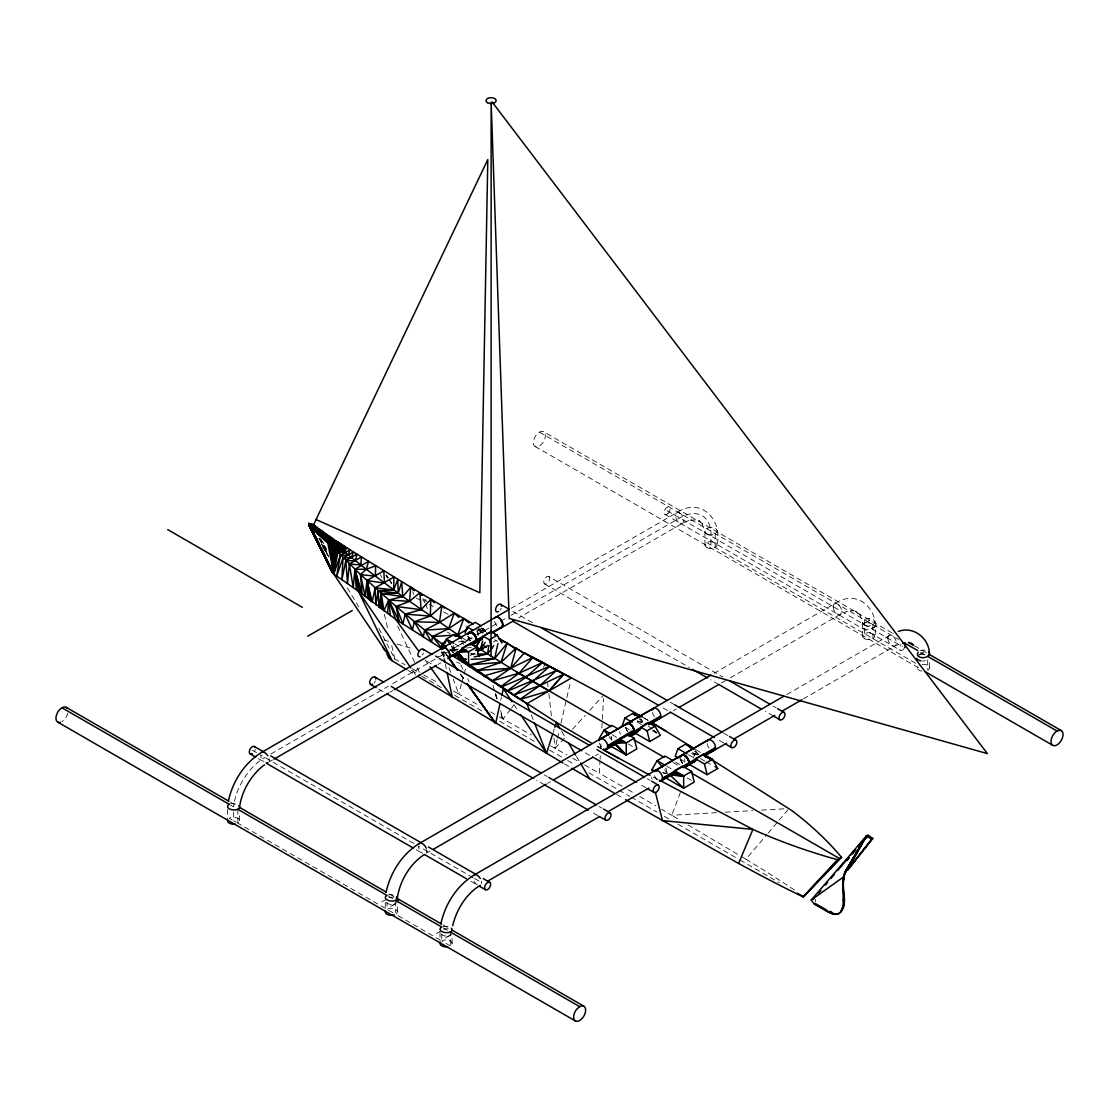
<?xml version="1.0" encoding="UTF-8"?>
<svg xmlns="http://www.w3.org/2000/svg" width="1119" height="1119" viewBox="0 0 1119 1119"><rect width="100%" height="100%" fill="white"/><g stroke="black" fill="none" stroke-linecap="round" stroke-linejoin="round"><path stroke-width="0.75" stroke-dasharray="5 3.75" d="M704.928 545.107L704.928 531.553L702.089 523.566L702.732 524.601L698.955 520.629L699.962 521.44L696.228 519.817L688.409 520.517L689.444 520.181L682.674 523.202L518.643 617.912M862.665 636.179L862.665 622.626L859.812 614.625L860.469 615.674L855.364 611.226L856.567 611.687L851.153 610.596L852.37 610.638L846.146 611.589L847.181 611.24L840.411 614.275L729.042 678.576M917.412 667.791L917.412 666.854M622.15 786.293L599.322 773.215L600.008 761.06M600.106 759.325L600.302 755.843M600.693 748.905L601.071 741.953M601.854 728.063L602.246 721.112M602.344 719.377L603.505 698.55M815.667 899.41L815.653 901.956M500.766 700.256L501.494 696.983M564.396 738.176L555.15 748.317L557.08 739.953M557.472 738.274L559.402 729.91M560.941 723.21L570.592 681.373M461.42 683.989L458.706 693.962L479.869 705.879M461.881 682.324L463.686 675.666M464.147 674.002L465.952 667.358M553.276 732.148L554.311 728.903M680.366 792.378L671.722 815.261L679.135 819.654M693.332 758.039L696.424 749.856L700.62 752.514M458.133 649.062L449.908 650.069L467.029 640.851L469.099 636.487M482.723 633.298L484.163 630.291L485.352 632.767M510.488 709.418L503.074 718.957L500.655 710.677M511.551 708.061L513.677 705.334M543.358 667.148L545.485 664.42M741.519 856.567L745.967 859.196L766.949 834.522M768.054 833.221L777.999 821.528M779.104 820.227L789.035 808.533M572.494 729.294L585.209 715.349M589.825 710.285L603.701 695.067M919.482 654.811L924.252 651.804L917.286 655.93M458.622 641.83L467.029 640.851L475.603 635.578M477.03 634.697L484.163 630.291M493.409 642.068L496.207 640.362M397.175 902.501L390.209 906.754L394.979 903.9A6.015 3.665 -2.8 0 1 386.167 901.956M451.922 934.099L444.956 938.365L449.726 935.512A6.015 3.665 -2.8 0 1 441.515 934.421M511.103 608.33L676.631 512.768C700.76 496.374 723.028 519.775 716.985 545.107M270.896 753.982L388.265 686.213M392.783 683.611L472.162 637.774M476.82 635.088L499.172 622.192M500.655 621.325L506.613 617.884M511.117 615.296L679.653 517.985A44.298 25.569 -60 0 1 694.186 513.565L697.431 513.901A44.298 25.569 -60 0 1 710.957 531.217L710.957 545.107M269.469 761.773L272.476 760.025M389.776 692.311L392.783 690.563M437.921 664.518L440.9 662.798M713.992 673.344L834.368 603.84C858.497 587.447 880.765 610.848 874.722 636.179M427.206 852.832L430.214 851.097M547.513 783.37L550.52 781.635M595.532 755.647L598.273 754.066M673.372 710.719L676.38 708.97M721.517 682.912L727.532 679.443M786.783 694.521L893.214 633.312M803.33 698.885L895.144 645.887L901.928 642.852M470.26 655.51L476.302 652.237M381.691 901.844L386.754 899.158M436.438 933.456L440.243 931.442M457.755 649.859L451.041 650.95L454.482 650.768M466.357 648.069L471.295 647.467M716.58 812.688L671.722 815.261L661.567 809.275M725.196 812.198L752.807 810.618M761.438 810.128L783.859 808.841M470.735 654.181L475.757 654.125M451.125 649.454L454.468 649.873L453.335 645.243M450.607 650.097L455.349 651.048M662.98 772.53L667.763 773.677M662.644 772.809L665.735 773.663M478.261 629.438L485.926 631.703L481.156 627.577M637.466 720.916L643.593 722.748L640.753 719.097L642.572 721.629M383.901 639.942L390.517 641.97M397.133 644.012L412.016 648.6M435.165 655.748L438.466 656.769M456.664 662.364L459.965 663.385M478.163 629.563L487.101 632.711M637.326 721.126L643.285 723.224M698.004 754.779L691.948 752.472L697.71 754.933M692.241 752.751L698.578 755.339M416.324 598.147L425.01 602.246L422.646 599.756M478.526 630.207L484.625 633.326M429.053 604.358L433.095 606.47L432.2 603.603M443.614 611.981L448.118 614.331M657.93 779.411L651.286 775.915L652.111 779.23M394.238 658.811L405.064 664.77M423.667 674.953L437.123 682.184M453.517 691.094L458.706 693.962L453.293 679.219M412.296 668.77L419.541 672.771L416.618 666.532M490.444 711.852L497.997 716.104M499.508 716.957L531.343 734.903M550.688 745.8L566.927 754.961M572.816 758.276L583.125 764.081M584.608 764.92L599.322 773.215M480.541 628.165L484.975 630.682M481.436 628.724L485.506 631.06M616.709 794.518L624.066 798.742M892.193 632.962L543.624 431.724A8.518 4.91 -60 0 0 533.553 440.648A8.518 4.91 -60 0 0 540.925 444.9A8.518 4.91 -60 0 0 543.624 431.724M914.377 645.775L927.693 653.468M539.358 432.144L898.529 639.439M920.601 652.251L924.854 654.713M667.106 510.74L902.418 646.6M664.98 514.432L900.291 650.279M706.69 542.645L919.175 665.329M535.106 446.467L919.175 668.211M548.856 576.565A4.252 2.462 -60 0 1 547.499 583.153A4.252 2.462 -60 0 1 543.82 581.027A4.252 2.462 -60 0 1 548.856 576.565L722.832 677.009M773.131 706.047L776.096 707.754M544.603 583.936L689.486 667.581M718.566 684.38L710.607 679.779M773.313 715.978L765.354 711.39M532.42 622.682L510.782 610.177M670.239 702.242L674.673 704.802M723.503 733.001L727.937 735.561M667.456 710.481L662.462 707.586M723.685 742.932L717.195 739.183M478.359 630.347L484.261 633.76M494.612 639.732L497.577 641.453M637.326 722.133L641.802 724.72M652.251 730.749L656.727 733.337M691.682 753.507L694.563 755.185M700.354 758.514L704.69 761.032M706.145 761.857L713.376 766.039M688.423 754.696L695.389 758.71M467.7 636.445L473.421 639.76M625.143 727.35L629.479 729.854M679.625 758.794L685.401 762.137M675.568 762.123L681.135 765.34M447.292 632.081L450.076 633.69M462.818 641.047L465.798 642.768M673.134 762.473L677.68 765.102M454.846 643.873L460.566 647.174M470.595 652.964L473.449 654.615M612.289 734.763L616.625 737.267M628.179 743.939L633.955 747.282M666.77 766.221L672.547 769.564M687.01 777.915L691.36 780.419M435.543 656.461L438.005 657.888M647.286 778.712L650.237 780.419M431.277 663.833L427.024 661.371M589.755 755.339L584.747 752.444M645.985 787.79L639.495 784.055M411.316 670.253L420.296 675.442M421.779 676.296L442.704 688.381M454.664 695.291L484.555 712.537M499.675 721.265L535.945 742.219M549.555 750.066L561.64 757.045M567.683 760.542L575.25 764.906M588.846 772.753L617.562 789.329M619.073 790.21L629.661 796.308M631.172 797.19L656.867 812.016M664.42 816.38L670.463 819.877M678.016 824.241L738.484 859.14M739.995 860.007L779.286 882.695M544.38 774.907L547.331 776.614M599.127 806.519L602.078 808.226M383.132 691.64L378.865 689.178M544.561 784.839L536.602 780.251M597.826 815.597L591.35 811.848M252.334 750.22L256.475 752.611M413.82 843.446L260.601 754.989A6.029 3.385 58.7 0 0 263.874 761.521M473.085 877.674L418.338 846.062A6.029 3.385 58.7 0 0 422.716 853.391M474.512 878.485L481.618 882.597M258.475 758.682L262.741 761.144M416.212 849.755L421.905 853.028M470.959 881.352L476.638 884.639M230.304 802.071L236.319 805.54M389.552 894.011L394.056 896.613M442.914 924.812L448.831 928.224M230.724 805.19L233.563 806.827A44.298 25.569 -60 0 1 247.089 773.9L250.334 769.816A44.298 25.569 -60 0 1 264.867 757.451M388.461 896.263L395.567 900.361L395.567 912.531M443.208 927.861L447.46 930.323M232.151 819.919L229.297 818.269A6.029 3.483 0 0 1 237.829 818.269A6.029 3.483 0 0 1 237.829 823.192L394.14 913.44M233.563 820.731L236.403 822.381M440.285 940.086L395.567 914.265A6.029 3.483 0 0 0 395.567 909.341A6.029 3.483 0 0 0 387.034 909.341L387.034 902.39M450.314 945.877L441.781 940.939A6.029 3.483 0 0 1 450.314 940.939A6.029 3.483 0 0 1 450.314 945.877L450.314 931.973M628.011 789.692L633.872 793.077M643.691 717.755L648.083 720.328M639.732 796.476L655.762 805.848M688.045 824.927L740.037 855.685M564.368 763.857L570.312 767.368M643.663 717.769L648.027 720.356M408.309 670.561L415.667 675.009L410.813 667.903M745.967 859.196L763.046 869.715A1465.275 845.964 0 0 1 790.685 887.535L796.015 891.088M463.098 638.278L467.029 640.851M452.188 651.804L455.643 654.377M653.832 730.553L656.433 732.483L653.776 730.455M449.768 649.789L453.768 652.797M648.307 726.063L652.307 729.168M653.65 730.217L656.307 732.288M694.563 751.241L698.27 754.318L695.486 750.709L698.41 754.388M477.128 626.948L483.38 632.263M638.823 718.608L643.593 722.748M422.968 598.665L425.402 600.945M485.478 631.242L483.352 628.514M664.574 769.774L666.7 772.376M424.982 599.197L427.01 601.784M484.891 630.598L483.072 628.067M609.114 736.834L611.128 739.547M451.447 645.803L454.468 649.873M425.01 659.818L429.067 665.427M447.684 656.224L444.691 652.027L447.726 656.321M460.678 674.365L464.679 679.946M444.117 651.664L447.11 655.86M460.133 674.016L464.133 679.611M460.846 674.743L464.889 680.408M513.873 704.55L518.67 711.712M321.125 539.61L325.979 546.883M386.461 574.956L388.237 577.712M389.132 579.082L391.804 583.223M319.81 538.253L326.356 548.492M319.125 538.309L327.419 551.611M319.488 538.365L327.615 551.639M321.671 543.694L326.958 552.366M326.258 552.772L328.874 557.122L326.272 552.66M318.817 538.449L326.86 551.877M347.338 587.867L358.793 606.988M386.391 575.166L388.125 578.061M388.978 579.516L391.58 583.852M561.64 731.294L566.018 738.722M576.509 756.528L580.02 762.473M321.307 543.904L329.014 557.038M380.292 574.495L381.845 577.39M378.851 628.291L394.923 659.175L391.384 644.166M451.53 646.53L453.838 651.132M460.734 664.924L463.042 669.54M467.658 678.757L469.197 681.821M385.957 575.278L387.398 578.243M397.623 625.997L415.89 664.966M666.952 772.544L665.833 767.956L666.882 772.516M454.538 649.915L453.349 645.509M611.869 740.33L611.016 736.274M412.645 591.685L413.876 594.637M531.301 714.915L533.203 719.713M425.612 603.882L428.031 610.442M443.068 651.384L445.474 657.93M449.083 667.763L450.887 672.673M476.848 630.752L478.303 635.732M495.255 693.78L496.71 698.76M477.002 629.424L478.442 634.403L477.463 631.074M495.829 694.088L497.27 699.067M493.073 685.611L494.962 692.213M495.437 693.878L496.85 698.829M611.561 739.533L611.044 736.861M384.307 614.149L387.845 629.158M442.816 652.237L443.879 657.273M445.292 664.001L446.719 670.729M547.653 683.261L548.044 686.688M548.842 693.528L551.401 715.782M553.975 738.05L555.15 748.317M494.654 621.311L494.654 621.339A5.959 3.441 60 0 0 497.661 626.5M441.627 651.929L441.627 651.957A5.959 3.441 60 0 0 444.621 657.119M929.469 667.791L929.469 659.972M452.076 943.415L452.076 935.596M397.329 911.803L397.329 905.719M239.592 820.731L239.592 812.926M927.707 659.818L927.707 670.253A6.029 3.483 0 0 0 928.658 666.043A6.029 3.483 0 0 0 921.874 664.42M872.96 624.738L872.96 638.641M864.428 619.814L864.428 633.718M715.223 533.679L715.223 547.569M684.772 758.808L684.772 762.067M441.781 934.001L441.781 939.205M440.019 932.155L440.019 942.478M385.272 902.264L385.272 907.425M237.829 809.289L237.829 823.192M233.563 812.044L233.563 818.996M227.535 809.485L227.535 819.807M67.783 713.153A8.518 4.91 -60 0 1 61.965 721.671M388.964 897.746A6.015 3.665 -2.8 0 1 394.979 897.564M443.711 929.357A6.015 3.665 -2.8 0 1 448.271 928.84M468.106 636.711A6.029 3.483 60 0 0 470.092 640.851A5.973 3.441 60 0 1 468.148 636.655M268.966 758.584A6.029 3.385 58.7 0 1 269.022 761.088M230.542 803.932A6.043 3.133 4.6 0 1 236.585 804.281M388.279 895.004A6.043 3.133 4.6 0 1 394.322 895.354M426.703 849.643A6.029 3.385 58.7 0 1 426.353 853.084M627.773 731.882A6.029 3.483 60 0 1 625.787 727.742M443.026 926.616A6.043 3.133 4.6 0 1 449.069 926.952M477.463 884.989A6.029 3.385 58.7 0 1 473.253 879.016M481.45 881.254A6.029 3.385 58.7 0 1 481.506 883.772M255.23 749.436A4.252 2.462 -60 0 1 254.461 751.45M423.472 653.146A4.252 2.462 -60 0 1 422.367 655.049M375.327 680.939A4.252 2.462 -60 0 1 374.222 682.856M601.421 747.17A5.973 3.441 60 0 1 599.448 743.072M682.52 763.48A6.029 3.483 60 0 1 680.38 757.983M657.189 779.845A5.973 3.441 60 0 1 654.042 773.341M682.688 763.466A5.973 3.441 60 0 1 680.562 758.025A6.029 3.483 60 0 0 682.702 763.368M620.639 734.288A5.973 3.441 60 0 1 619.534 731.476M627.941 731.854A5.973 3.441 60 0 1 625.969 727.77M463.839 644.544A5.973 3.441 60 0 1 461.867 640.446M442.201 653.468A5.973 3.441 60 0 1 441.767 652.041M501.172 608.288A4.252 2.462 -60 0 1 500.081 610.191M920.419 650.74A6.043 3.805 -5.1 0 1 927.707 650.936M921.874 671.148A6.029 3.483 0 0 1 917.608 666.882M470.218 640.683A6.029 3.483 60 0 1 468.246 636.557A6.029 3.483 60 0 0 470.288 640.739A5.973 3.441 60 0 1 468.288 636.739M903.914 648.74A4.252 2.462 -60 0 1 899.816 649.845A4.252 2.462 -60 0 1 900.907 644.46M925.511 660.686A6.015 3.273 2.7 0 1 922.504 661.021M920.937 654.517A6.015 3.273 2.7 0 1 924.042 654.629M709.194 748.149A5.973 3.441 60 0 1 707.068 742.722M654.461 716.552A5.973 3.441 60 0 1 652.475 712.453M869.519 620.206L864.735 623.199A6.015 3.273 2.7 0 1 871.995 623.954A6.015 3.273 2.7 0 1 872.96 627.941L878.023 625.115L870.764 629.074A6.015 3.273 2.7 0 1 863.504 628.318A6.015 3.273 2.7 0 1 862.539 624.332L869.519 620.206M601.686 748.821L595.7 745.464L601.63 748.863M325.377 551.331L322.748 546.981L325.405 551.205M502.529 718.664L500.585 712.02L502.529 718.664M865.714 625.745A6.043 3.805 -5.1 0 0 874.736 621.94A6.043 3.805 -5.1 0 0 865.686 619.129A6.043 3.805 -5.1 0 0 865.714 625.745M864.428 638.641A6.029 3.483 0 0 0 874.526 637.089A6.029 3.483 0 0 0 867.141 632.822A6.029 3.483 0 0 0 864.428 638.641M887.871 638.194A6.029 3.567 61.3 0 0 894.165 646.209A6.029 3.567 61.3 0 0 894.361 637.578A6.029 3.567 61.3 0 0 887.871 638.194M707.977 534.672A6.043 3.805 -5.1 0 0 716.999 530.868A6.043 3.805 -5.1 0 0 707.949 528.056A6.043 3.805 -5.1 0 0 707.977 534.672M706.69 547.569A6.029 3.483 0 0 0 716.789 546.016A6.029 3.483 0 0 0 709.404 541.75A6.029 3.483 0 0 0 706.69 547.569M679.765 512.992A6.029 3.567 61.3 0 0 675.386 515.523A6.029 3.567 61.3 0 0 679.541 522.979A6.029 3.567 61.3 0 0 683.919 520.447A6.029 3.567 61.3 0 0 679.765 512.992M833.123 606.596A6.029 3.567 61.3 0 0 839.432 614.611A6.029 3.567 61.3 0 0 839.614 605.966A6.029 3.567 61.3 0 0 833.123 606.596M667.889 513.649A4.252 2.462 -60 0 0 669.232 507.061A4.252 2.462 -60 0 0 664.196 511.523A4.252 2.462 -60 0 0 667.889 513.649"/><path stroke-width="1.5" d="M473.253 624.038L419.877 592.748L353.408 551.947L348.135 555.108L340.4 555.346L336.637 576.047L343.029 557.947L348.135 555.108L350.023 549.793L340.4 555.346L333.742 574.019L308.984 525.398L308.83 523.44L360.5 574.565L396.112 606.47L432.535 636.585L442.69 649.23L395.608 619.227L358.43 591.182L333.742 574.019L334.105 549.121L337.7 546.743L341.882 544.631L338.987 547.778L334.973 549.975L333.742 574.019L392.126 660.797L406.84 669.68M840.915 911.719L843.139 905.607L843.18 878.247M838.187 913.957C849.908 906.88 840.956 889.199 844.048 878.905L844.09 877.716M430.871 599.28L430.283 616.079L414.226 621.758L412.463 629.969L405.162 614.107L421.108 609.701L430.871 599.28L434.34 602.735M380.264 608.232L381.341 593.49L398.224 593.224L401.679 581.754L402.784 596.595L461.783 637.424M335.812 540.785L329.406 544.477L333.742 574.019L335.728 550.73L343.981 545.974L341.183 549.541L336.511 551.499L333.742 574.019L308.816 523.468L313.068 524.615L333.728 539.47L327.797 542.897L333.742 574.019L337.77 552.758L342.806 550.842L346.624 547.639L344.624 552.296L337.77 552.758M387.538 613.52L388.727 599.98L402.784 596.595L410.771 587.251L414.436 590.678M455.097 653.804L469.728 664.854L469.546 666.756L462.693 659.609L465.994 658.867M453.587 654.853L455.265 657.44L455.643 654.377L484.863 675.624L484.765 676.687L477.561 670.421L500.976 662.364L516.097 648.181L523.119 652.797M330.497 537.4L324.636 533.651C322.65 531.567 318.272 527.147 315.726 530.588L313.026 529.497L311.516 526.266L314.187 525.398L316.355 528.14L314.187 525.398L308.816 523.468L310.564 526.392M328.44 539.344C333.182 539.274 329.294 536.225 331.112 537.805L353.408 551.947L351.408 557.668L343.029 557.947L341.868 579.67L345.841 560.619L355.394 560.773L356.989 554.171L345.841 560.619L347.505 583.586L349.338 563.948L360.85 565.025L361.451 556.954L349.338 563.948L353.254 587.587L354.919 569.249L366.291 569.291L368.543 561.388L354.919 569.249L362.094 594.161L360.5 574.565L375.411 576.201L375.648 565.822L366.291 569.291L360.5 574.565L365.088 596.539L367.018 580.509L384.516 583.111L383.803 570.816L367.018 580.509L372.193 602.106L375.103 587.909L393.65 589.853L393.93 577.04L375.103 587.909L375.844 604.875L378.208 590.734L398.224 593.224L397.804 579.418L393.65 589.853L378.208 590.734L378.879 607.169L381.341 593.49L402.784 596.595L366.291 569.291L308.816 523.468L331.658 538.155L326.188 541.302L325.056 540.169L330.567 537.19M481.785 639.257L483.016 636.515M495.074 617.898A5.959 3.441 60 0 1 498.724 617.548L499.955 618.415A5.959 3.441 60 0 1 502.795 623.493L501.732 627.577M603.533 749.031A5.973 3.441 60 0 0 604.624 749.492L607.169 748.695L607.589 745.226A5.973 3.441 60 0 0 603.505 739.267A5.973 3.441 60 0 0 599.434 740.554M629.116 736.26C639.411 734.47 639.914 725.294 648.586 722.51L655.007 726.217L660.322 735.407L649.705 741.533L633.816 732.358M658.671 718.971L660.63 717.139L660.63 714.607A5.973 3.441 60 0 0 656.545 708.649A5.973 3.441 60 0 0 652.475 709.936M659.371 781.104A5.973 3.441 60 0 0 660.392 781.188L662.35 779.356L662.336 776.824A5.973 3.441 60 0 0 658.797 771.229A5.973 3.441 60 0 0 654.601 771.215M712.397 750.485A5.973 3.441 60 0 0 713.418 750.583L715.377 748.737L715.377 746.205A5.973 3.441 60 0 0 708.299 739.967L655.272 770.585M475.267 643.033L476.498 640.292M472.232 642.74L475.435 642.921L476.68 640.18A6.029 3.483 60 0 0 473.463 633.55L469.211 632.585M627.759 735.631L627.787 734.526L619.828 739.127L617.534 742.946L606.512 749.31M607.645 745.632L634.025 729.952L634.025 732.497L632.613 734.232M634.361 731.211C635.578 732.917 630.78 734.931 632.92 734.064M478.806 656.391L476.526 647.202L470.106 643.495L462.161 648.097L459.853 651.915L457.601 652.307L463.07 658.182M444.355 608.065L441.851 605.799L439.445 622.458L424.619 630.179L423.304 636.879L414.226 621.758L439.445 622.458L454.286 613.058L458.916 617.478M675.61 773.747L673.232 773.761L674.575 770.725L682.534 766.137L691.598 771.369L694.242 782.083L683.639 788.21L664.84 777.355M239.592 807.177C241.508 791.329 251.551 774.152 264.462 764.864M397.329 898.235C399.553 881.506 409.946 863.588 424.479 854.482M844.188 876.583L845.279 872.652L849.265 865.994M488.891 645.677L487.492 653.972L474.26 656.979M503.172 641.788L499.004 638.655L533.203 658.154L533.05 657.426L519.034 673.19L501.116 686.493L507.215 691.262L556.828 670.393L549.597 666.323L532.742 681.261L513.635 695.333L507.397 690.689L525.902 677.233L542.589 662.546L549.597 666.323L500.92 687.22L492.584 680.786L510.656 668.281L533.05 657.426L542.589 662.546L519.034 673.19L492.584 680.786L492.444 681.695L484.863 675.624L510.656 668.281L524.419 652.783L603.701 695.067L642.222 716.887L639.285 715.167M497.913 643.621L494.668 658.504L469.728 664.854L477.421 671.89L477.561 670.421L510.656 668.281L549.107 690.871L563.836 673.974L549.107 690.871L520.041 699.389L513.607 694.997M500.039 703.543L495.675 723.224L467.686 684.143M501.858 695.333L503.298 688.772L501.116 686.493M228.36 801.204C232.612 781.482 244.39 762.892 261.776 752.276A6.029 3.385 58.7 0 1 267.805 755.759M386.097 892.277C390.349 872.54 402.127 853.951 419.513 843.348M440.83 923.888C445.082 904.152 456.874 885.563 474.26 874.96A6.029 3.385 58.7 0 1 480.289 878.429M452.719 925.749C456.076 910.572 466.161 893.48 480.373 885.353M516.097 648.181L510.656 668.281L472.288 644.292M482.667 641.089L480.317 649.44L475.379 650.433M520.587 714.579L546.52 753.297L552.744 733.77M554.828 727.266L556.381 722.384L451.768 655.161M327.937 538.938L325.377 540.645L330.93 537.693M465.112 633.116L467.224 626.99L475.183 622.402L481.03 625.773M622.248 725.671L624.906 718.02L632.85 713.432L640.166 717.643M694.913 749.254L685.891 744.051L677.932 748.639L675.289 756.29L678.17 757.969M454.286 613.058L448.649 628.654L432.535 636.585L431.556 642.138L424.619 630.179L448.649 628.654L463.728 618.569L469.043 622.919M463.728 618.569L457.839 634.851L454.915 636.473M330.511 537.19L325.042 540.365L318.02 534.029L315.642 530.49L317.908 529.287L316.831 529.944M705.837 755.843L791.776 810.548A467.854 270.113 0 0 1 841.572 857.35L803.89 896.417L803.05 896.906L787.65 889.283A1465.275 845.964 0 0 1 756.794 873.324L738.582 863.462L752.919 829.389L659.427 780.195M422.283 595.252L419.877 592.748L409.47 601.379L388.727 599.98L383.901 610.876L381.341 593.49L382.083 609.547M688.339 765.032L694.871 760.584M479.128 640.837L476.232 646.866L479.603 641.117M872.778 838.453L871.869 838.984L866.19 836.229L847.768 869.729L872.778 838.453L867.994 835.18L866.19 836.229L844.803 872.372L843.292 877.1L811.219 900.082L813.989 903.76L828.522 912.167L834.746 914.461L838.649 913.691M814.226 898.333L811.219 900.082L866.19 836.229L847.083 870.064L850.356 866.246M844.803 872.372L866.19 836.229L846.44 870.498L847.978 869.547M598.791 739.225L604.092 730.036L612.051 725.448L617.954 728.861M654.713 771.509L651.817 769.844L657.119 760.654L665.078 756.066L672.883 760.57M848.859 868.05L850.594 865.057M845.293 871.659L866.19 836.229M839.656 913.048C848.216 904.264 840.97 889.661 843.6 879.156A21.89 12.631 60 0 1 844.146 874.75L849.391 866.106M866.218 838.117L867.994 835.18L864.679 839.18M485.1 642.446L480.317 649.44L476.876 649.621M311.516 526.266L310.718 527.413L333.112 573.529L308.844 525.007L328.133 562.186M493.773 645.621L487.492 653.972L477.435 654.097M847.768 869.729L871.869 838.984M848.216 869.463L872.316 838.718L867.099 835.697L858.427 845.964M847.027 860.553L849.237 857.881M852.552 853.867L855.853 849.867M859.168 845.866L862.483 841.852M330.231 545.303L338.12 542.253L332.371 547.415L333.742 574.019L329.811 544.883L336.329 541.12M818.688 893.046L820.926 890.388M825.402 885.087L827.64 882.443M830.997 878.471L834.34 874.499M837.697 870.526L842.173 865.225M843.25 863.938L848.678 857.518M850.846 854.958L855.168 849.825M325.209 540.491L330.748 537.582M803.05 896.906L837.474 859.714L841.572 857.35M448.691 658.196L449.768 654.111A5.973 3.441 60 0 0 446.775 648.95M687.681 765.662L688.535 764.934M845.838 871.044L846.887 870.246M441.851 605.799L430.283 616.079L405.162 614.107L402.938 623.898L396.112 606.47L409.47 601.379L410.771 587.251L413.149 589.755M640.124 729.672L629.507 735.798M691.598 771.369L683.639 775.971L673.218 773.775L661.259 780.922M336.875 541.47L331.196 546.254L333.742 574.019M579.642 1006.638L576.621 1009.31A8.518 4.91 -60 0 0 576.621 1021.339L578.075 1021.199A8.518 4.91 -60 0 0 585.601 1011.044A8.518 4.91 -60 0 0 579.642 1006.638L450.314 931.973M520.125 699.207L540.015 685.527L556.716 670.141L563.864 674.086L540.015 685.527L513.761 694.941M334.833 540.169L328.65 543.736M503.102 624.906L499.955 618.415M487.828 645.495L477.813 651.412M467.63 628.99L457.839 634.851L432.535 636.585L445.852 646.922M338.12 542.253L331.196 546.254L339.644 543.219L333.336 548.366L337.7 546.743L340.889 544.002L332.371 547.415M312.285 527.049L313.404 526.406M312.649 527.413L313.866 526.713M327.154 542.253L332.902 538.938M660.672 716.02L607.855 746.513M311.879 526.629L312.858 526.07M312.928 527.706L314.243 526.951M313.18 527.972L314.579 527.175L312.593 524.349L314.691 527.105M313.474 528.266L314.957 527.413M313.782 528.574L315.348 527.664M313.977 528.783L315.614 527.832M314.187 528.993L315.894 528.014M314.397 529.217L316.173 528.196M314.537 529.357L316.355 528.308M314.663 529.497L316.523 528.42M316.607 531.483L319.083 530.07M316.845 531.735L319.391 530.266M317.013 531.903L319.6 530.406M317.181 532.071L319.824 530.546M320.845 535.833L324.636 533.651M321.167 536.155L325.056 533.917M321.629 536.63L325.671 534.309M322.076 537.106L326.258 534.686M322.482 537.512L326.79 535.022M322.706 537.749L327.084 535.218M322.957 538.001L327.419 535.428M323.195 538.253L327.727 535.637M323.447 538.505L328.063 535.847M324.006 539.078L328.79 536.309M324.202 539.288L329.056 536.491M324.776 539.876L329.811 536.966M325.937 541.05L331.322 537.945M326.342 541.456L329.098 539.862M326.524 541.624L331.853 538.281M326.804 541.904L332.315 538.575M327.042 542.142L332.539 538.715L329.797 540.407M327.321 542.421L333.112 539.078M311.012 525.748L311.725 525.329M314.775 529.609L316.817 528.602M315.18 530.014L316.999 528.727M315.306 530.154L316.341 529.553M316.187 529.427L317.195 528.853M315.446 530.294L317.362 528.965M318.062 529.413L315.53 530.378M316.062 530.924L317.027 530.112M316.257 531.133L318.621 529.763M317.209 530.266L318.355 529.595M316.411 531.273L318.803 529.888M317.292 532.196L318.635 531.413M317.516 532.42L319.978 530.644M317.628 532.532L319.111 531.805M318.901 531.623L320.272 530.826M319.265 531.917L317.782 532.686L320.789 531.161M319.027 531.735L320.621 531.049M318.216 533.134L321.265 531.469M319.349 531.987L321.055 531.343M318.286 533.203L321.391 531.553M318.509 533.427L321.559 531.665M318.621 533.553L321.908 531.889M318.761 533.693L320.37 532.812M318.957 533.889L322.16 532.043M319.153 534.099L322.412 532.21L319.363 534.322M319.488 534.448L322.776 532.448M319.642 534.588L322.943 532.56M319.74 534.7L321.615 533.819M321.461 533.707L323.265 532.77L320.006 534.98M320.104 535.064L321.95 534.099M321.782 533.959L323.657 533.008M320.286 535.26L323.741 533.064M320.552 535.539L324.258 533.399M323.727 538.798L328.426 536.085M324.51 539.596L329.462 536.742M327.503 542.603L333.35 539.232M307.795 636.179L352.289 610.484M261.86 752.234L508.096 610.065M501.885 643.061L497.34 635.186L490.919 631.48L483.016 636.515M462.217 648.53L468.833 644.712M490.947 631.941L470.106 643.495M449.936 656.727L461.574 649.999L465.812 650.209L458.972 652.251L468.567 651.79L476.526 647.202M470.022 645.117L476.344 641.467M476.54 641.355L482.876 637.704M502.963 626.108L491.311 632.822L490.919 631.48M273.987 759.158L388.279 693.179M394.294 689.696L436.424 665.371M449.502 657.664L460.818 651.132L465.812 650.209L459.853 651.915M472.064 644.628L482.457 638.641M492.64 632.753L514.125 620.513M472.708 644.502L481.771 639.271L480.946 639.522M482.96 636.082L489.381 639.774L497.34 635.186L494.542 634.767M484.863 675.624L526.867 703.711L571.361 678.03L530.308 656.671M419.597 843.306L626.892 723.629M627.074 723.517L710.985 675.079M600.525 738.988L653.552 708.369M607.603 747.758L619.255 741.03L623.493 741.24L616.639 743.282L626.248 742.834L634.207 738.232L636.851 748.947L626.248 755.073L610.722 746.107M628.962 735.421L640.544 728.735M648.586 722.51L648.992 723.853L660.63 717.139M605.645 749.59L618.485 742.163L623.493 741.24L617.059 743.128M648.908 724.594L660.112 718.132M433.221 849.363L546.002 784.237M553.527 779.901L592.664 757.311M650.111 724.147L670.491 712.369M679.387 707.236L718.51 684.646M640.641 727.112L647.062 730.819L655.007 726.217M474.33 874.918L681.625 755.227M681.821 755.115L783.776 696.256M703.347 754.122L695.389 758.71L704.452 763.955L707.11 774.67L717.713 768.543L712.411 759.353L703.501 754.486M662.49 778.167L715.517 747.548M662.35 779.356L673.988 772.628L683.639 775.971L683.639 788.21L670.015 774.949L683.639 775.971L674.575 770.725M682.856 767.522L688.758 764.109L689.094 762.808A6.029 3.483 60 0 0 684.842 755.423L682.562 754.793M715.377 748.737L703.725 755.465L712.411 759.353L704.452 763.955M660.392 781.188L673.218 773.775M683.807 767.662L696.088 760.57M705.054 755.395L714.957 749.674M487.968 880.975L599.252 816.716M608.274 811.513L648.908 788.042M684.87 767.284L694.871 761.507M706.019 755.073L726.609 743.184M734.134 738.848L774.768 715.391M782.279 711.041L801.833 699.753M843.153 879.422L844.048 878.905M814.184 903.886L815.08 903.369M843.153 900.277L844.048 899.746M828.522 912.167L829.417 911.649L832.48 913.412M329.895 540.491L332.749 538.84M450.076 655.538L448.817 651.384L445.684 648.153A5.973 3.441 60 0 0 441.613 649.426M442.467 647.873L441.795 643.761L446.159 641.341M1057.035 731.015L1060.043 730.203A8.518 4.91 -60 0 1 1060.043 742.247L1058.588 743.785A8.518 4.91 -60 0 1 1051.063 742.317A8.518 4.91 -60 0 1 1057.035 731.015L927.707 656.349M501.718 627.591L500.85 627.857A5.959 3.441 60 0 1 499.843 627.759M447.824 658.476L448.677 658.21M639.439 730.301L637.536 730.469M686.8 765.942L687.849 765.564M839.096 913.44L835.655 913.943M334.105 549.121L343.001 545.345L340.148 548.702L334.973 549.975M469.994 632.347L471.323 632.305M474.554 643.201L473.533 643.103A6.029 3.483 60 0 0 476.624 640.124A6.029 3.483 60 0 0 472.428 632.781A6.029 3.483 60 0 0 468.246 634.011A6.029 3.483 60 0 1 469.407 632.487M686.968 765.83L686.996 765.83A5.973 3.441 60 0 0 687.332 758.053A5.973 3.441 60 0 0 680.702 756.85M898.333 631.438C913.23 625.731 929.078 638.166 929.469 653.552M335.728 550.73L341.183 549.541L344.988 546.604L342.806 550.842L336.511 551.499M466.05 659.497L462.693 659.609L462.413 662.098L455.643 654.377L458.93 653.72M444.663 647.467L441.795 643.761L445.152 643.383M469.728 664.854L500.976 662.364L507.159 643.243L498.291 638.222M457.685 652.321L458.958 652.251M471.099 659.315L494.668 658.504L507.159 643.243L514.936 648.586M836.984 914.167L833.305 913.775L829.417 911.649M455.643 654.377L459 654.335M473.337 643.215L473.379 643.215A6.029 3.483 60 0 0 475.183 636.04A6.029 3.483 60 0 0 468.05 634.123A5.973 3.441 60 0 1 472.204 632.836L473.295 633.634A5.973 3.441 60 0 1 476.442 640.152A5.973 3.441 60 0 1 473.323 643.061M670.015 774.949L683.639 775.971L674.505 771.243M631.242 734.134L632.221 734.232M682.394 754.891L684.646 755.521A6.029 3.483 60 0 1 688.912 762.92M648.992 723.853L652.251 724.622M651.817 769.844L656.783 771.229M709.362 758.584L712.411 759.353L704.984 755.311M673.61 773.201L683.639 775.971M709.362 758.458L712.411 759.353L705.418 756.528M908.712 642.488L912.433 644.124M312.383 525.762L316.831 527.301L317.908 529.287M705.11 756.738L712.411 759.353M626.122 724.161A6.015 3.399 58.9 0 1 628.668 723.392L630.095 723.811M497.773 617.156L498.864 617.618M445.838 648.237L444.747 647.775A5.973 3.441 60 0 0 441.767 649.524M316.062 519.538L479.841 592.748L487.8 159.555L313.502 524.909L315.6 527.65M816.338 904.292L815.387 903.704M649.999 775.243L603.113 749.702M815.891 904.879L832.858 914.041M603.183 749.66L618.933 758.5M738.582 863.462L625.535 799.595M591.196 742.932L556.381 722.384L559.878 728.329M718.566 684.38L760.878 708.803M773.313 715.978L779.901 719.783M512.684 621.115L657.93 704.97M670.421 712.174L714.216 737.463M725.154 743.785L731.742 747.59M431.85 654.335L422.996 649.23M589.587 745.394L439.235 658.601M644.32 777.006L596.973 749.66M383.691 682.128L374.837 677.023M541.428 773.201L391.077 686.395M596.175 804.813L548.814 777.467M770.18 704.341L729.364 680.772M667.288 700.536L541.47 627.899M722.035 732.148L674.673 704.802M434.969 665.973L581.74 750.709M592.706 757.045L636.515 782.335M647.453 788.643L654.042 792.448M386.824 693.78L533.581 778.502M544.561 784.839L588.356 810.128M599.308 816.45L605.897 820.255M908.46 642.362L912.908 644.922M929.204 654.335L1061.288 730.595M904.264 642.824L917.678 650.559M925.189 671.68L1052.769 745.338M784.153 712.411A4.252 2.462 -60 0 0 779.118 716.873A4.252 2.462 -60 0 0 782.81 719.013A4.252 2.462 -60 0 0 784.153 712.411L777.565 708.607M692.507 669.33L707.6 678.044M500.697 604.358L508.977 609.142M736.008 740.219A4.252 2.462 -60 0 0 730.973 744.681A4.252 2.462 -60 0 0 734.651 746.807A4.252 2.462 -60 0 0 736.008 740.219L729.42 736.414M467.224 626.99L473.141 630.403M624.906 718.02L632.291 722.287M677.932 748.639L687.038 753.898M482.023 644.712L486.317 647.188M688.297 763.815L707.11 774.67M461.769 638.683L454.37 634.417L446.425 639.005L441.11 648.195L442.802 649.174M627.787 734.526L634.207 738.232M516.377 671.973L611.128 726.679M633.816 739.771L664.071 757.241M691.29 772.963L839.516 858.539L803.47 896.669L797.427 893.172M453.727 643.229L446.425 639.005L450.439 644.446M462.161 648.097L468.567 651.79L468.567 662.518M609.939 733.407L604.092 730.036L608.107 735.477M619.828 739.127L626.248 742.834L626.248 755.073L614.219 743.254M664.644 764.99L657.119 760.654L662.448 767.172M658.308 785.076A4.252 2.462 -60 0 0 653.272 789.538A4.252 2.462 -60 0 0 656.951 791.665A4.252 2.462 -60 0 0 658.308 785.076L651.706 781.272M167.724 529.623L302.34 607.337M816.786 904.348L826.13 909.747L825.221 910.265L832.032 913.677L832.928 913.16L830.088 911.258M610.149 812.884A4.252 2.462 -60 0 0 605.113 817.346A4.252 2.462 -60 0 0 608.806 819.472A4.252 2.462 -60 0 0 610.149 812.884L603.561 809.065M370.585 684.394L376.11 687.584M254.461 746.527L262.741 751.311M420.478 842.383L270.7 755.898M475.211 873.981L428.423 846.971M489.758 882.387A4.252 2.462 -60 0 0 484.723 886.849A4.252 2.462 -60 0 0 488.416 888.976A4.252 2.462 -60 0 0 489.758 882.387L483.17 878.569M250.194 753.898L255.719 757.087M267.007 763.606L413.191 848.006M424.744 854.678L466.483 878.779M479.491 886.276L485.506 889.759M66.231 707.348L228.794 801.19M239.326 807.275L386.545 892.277M397.035 898.333L441.432 923.958M451.81 929.945L583.894 1006.219M61.965 707.767L229.297 804.365M237.829 809.289L387.034 895.438A6.043 3.133 4.6 0 0 386.698 899.634A6.043 3.133 4.6 0 0 394.783 900.669A6.043 3.133 4.6 0 0 396.532 896.627M395.567 900.361L441.781 927.05A6.043 3.133 4.6 0 0 441.781 931.484A6.043 3.133 4.6 0 0 450.314 931.973A6.043 3.133 4.6 0 0 451.279 928.224M57.712 722.091L575.376 1020.962M613.771 792.825L571.809 768.249M562.885 762.976L418.072 676.519M666.253 731.183L650.95 722.091L692.899 747.646M542.589 662.546L545.485 664.42M472.162 632.85L473.267 633.662M715.055 766.557L717.713 768.543M441.795 643.761L445.782 646.782M685.891 744.051L690.843 748.163M911.439 643.299L913.482 645.062M632.85 713.432L635.242 715.503M331.923 571.18L309.194 525.79L332.245 572.41L310.117 526.867L327.797 542.897M456.552 652.223L462.567 658.14M615.296 744.121L626.248 755.073L615.226 743.352M457.615 653.09L462.483 657.958M421.919 595.336L419.877 592.748L421.108 609.701L396.112 606.47L399.273 621.563L388.727 599.98L390.405 615.604M492.136 101.997L987.42 753.633L509.159 618.429L491.143 102.347L491.073 656.238M418.926 651.426L395.608 619.227L388.727 599.98M430.074 666.826L452.384 697.613L447.068 672.407M448.691 657.608L457.685 670.183M448.118 657.259L457.125 669.833M467.127 683.793L495.157 722.916L467.91 684.66M448.747 657.734L456.818 669.078M356.36 589.741L354.919 569.249L358.43 591.182L410.813 667.903M503.298 688.772L511.942 701.683M310.495 526.713L308.746 523.818L310.439 526.741M382.642 646.866L384.432 649.845M387.118 654.321L388.88 658.238L392.126 660.797L358.43 591.182M568.634 743.17L575.642 755.045M580.887 763.955L589.643 778.81M313.991 533.203L308.718 524.21L313.852 533.315M317.292 539.638L308.746 524.601L329.811 565.403M319.586 544.393L308.746 524.601L319.391 544.645M321.027 547.737L325.111 555.444M310.117 526.867L332.623 572.984M526.867 703.711L530.028 711.712M534.476 722.916L546.52 753.297M481.827 646.013L482.793 649.328M481.729 645.957L482.667 649.258M655.426 792.462L662.476 820.591L752.919 829.389L756.402 830.969A467.854 270.113 0 0 0 837.474 859.728M647.062 730.819L649.705 741.533M489.381 639.774L491.661 648.964M360.766 593.112L354.919 569.249L359.605 592.147M444.243 658.951L444.942 662.322M371.284 601.421L367.018 580.509L367.605 598.539M370.375 600.735L367.018 580.509L369.466 600.008M524.419 652.783L524.531 653.72M60.412 722.328A8.518 4.91 -60 0 1 57.195 713.237A8.518 4.91 -60 0 1 67.182 708.229M396.224 898.095A6.015 3.665 -2.8 0 1 397.175 898.837M397.777 899.69A6.015 3.665 -2.8 0 1 397.986 900.641M238.795 805.554A6.043 3.133 4.6 0 1 237.046 809.596A6.043 3.133 4.6 0 1 228.961 808.575A6.043 3.133 4.6 0 1 229.325 804.351M267.973 762.64A6.029 3.385 58.7 0 1 266.084 762.794M235.13 824.102A6.029 3.483 0 0 1 227.744 819.835M394.322 914.824A6.029 3.483 0 0 1 387.636 914.559A6.029 3.483 0 0 1 385.482 910.908M418.856 843.964A6.029 3.385 58.7 0 1 422.492 843.67A6.029 3.385 58.7 0 1 426.241 848.23M625.787 725.196A6.029 3.483 60 0 1 628.794 723.447M629.899 723.923A6.029 3.483 60 0 1 634.165 731.308M447.6 946.772A6.029 3.483 0 0 1 440.215 942.506M252.334 753.688A4.252 2.462 -60 0 1 249.327 752.248A4.252 2.462 -60 0 1 251.803 747.1A4.252 2.462 -60 0 1 255.23 747.632M420.087 656.713A4.252 2.462 -60 0 1 418.744 651.678A4.252 2.462 -60 0 1 423.779 650.335M372.711 684.185A4.252 2.462 -60 0 1 369.704 682.45A4.252 2.462 -60 0 1 372.711 677.233A4.252 2.462 -60 0 1 375.718 678.981M684.702 755.367A6.015 3.553 61.1 0 1 688.744 761.424A6.015 3.399 58.9 0 0 684.506 755.479M681.149 755.745A6.029 3.483 60 0 1 683.737 754.947M680.52 756.794A6.029 3.483 60 0 1 683.541 755.059M626.22 724.105A6.015 3.553 61.1 0 1 628.85 723.294L629.955 723.755A6.015 3.553 61.1 0 1 633.997 729.812A6.015 3.399 58.9 0 0 629.759 723.867M626.374 724.301A5.973 3.441 60 0 1 633.004 727.098A5.973 3.441 60 0 1 632.165 734.274M468.553 633.074A6.015 3.553 61.1 0 1 472.833 633.088A6.015 3.553 61.1 0 1 476.33 638.781M498.57 611.52A4.252 2.462 -60 0 1 495.563 609.785A4.252 2.462 -60 0 1 498.57 604.568A4.252 2.462 -60 0 1 501.578 606.316M928.672 651.678A6.043 3.805 -5.1 0 1 927.343 656.587A6.043 3.805 -5.1 0 1 919.58 657.007A6.043 3.805 -5.1 0 1 918.237 652.237M902.418 643.117A4.252 2.462 -60 0 1 905.201 643.663A4.252 2.462 -60 0 1 904.544 647.831M920.951 660.853A6.015 3.273 2.7 0 1 916.685 658.406M707.208 741.533A5.973 3.441 60 0 1 707.628 740.596M468.455 633.13A6.015 3.399 58.9 0 1 472.652 633.2A6.015 3.399 58.9 0 1 476.274 638.809M472.372 642.698A5.973 3.441 60 0 0 476.582 640.236A5.973 3.441 60 0 0 472.344 632.92L471.253 632.473A5.973 3.441 60 0 0 468.288 634.207M487.464 102.682A5.105 2.951 0 0 0 495.997 101.367A5.105 2.951 0 0 0 489.758 97.759A5.105 2.951 0 0 0 487.464 102.682"/></g></svg>
